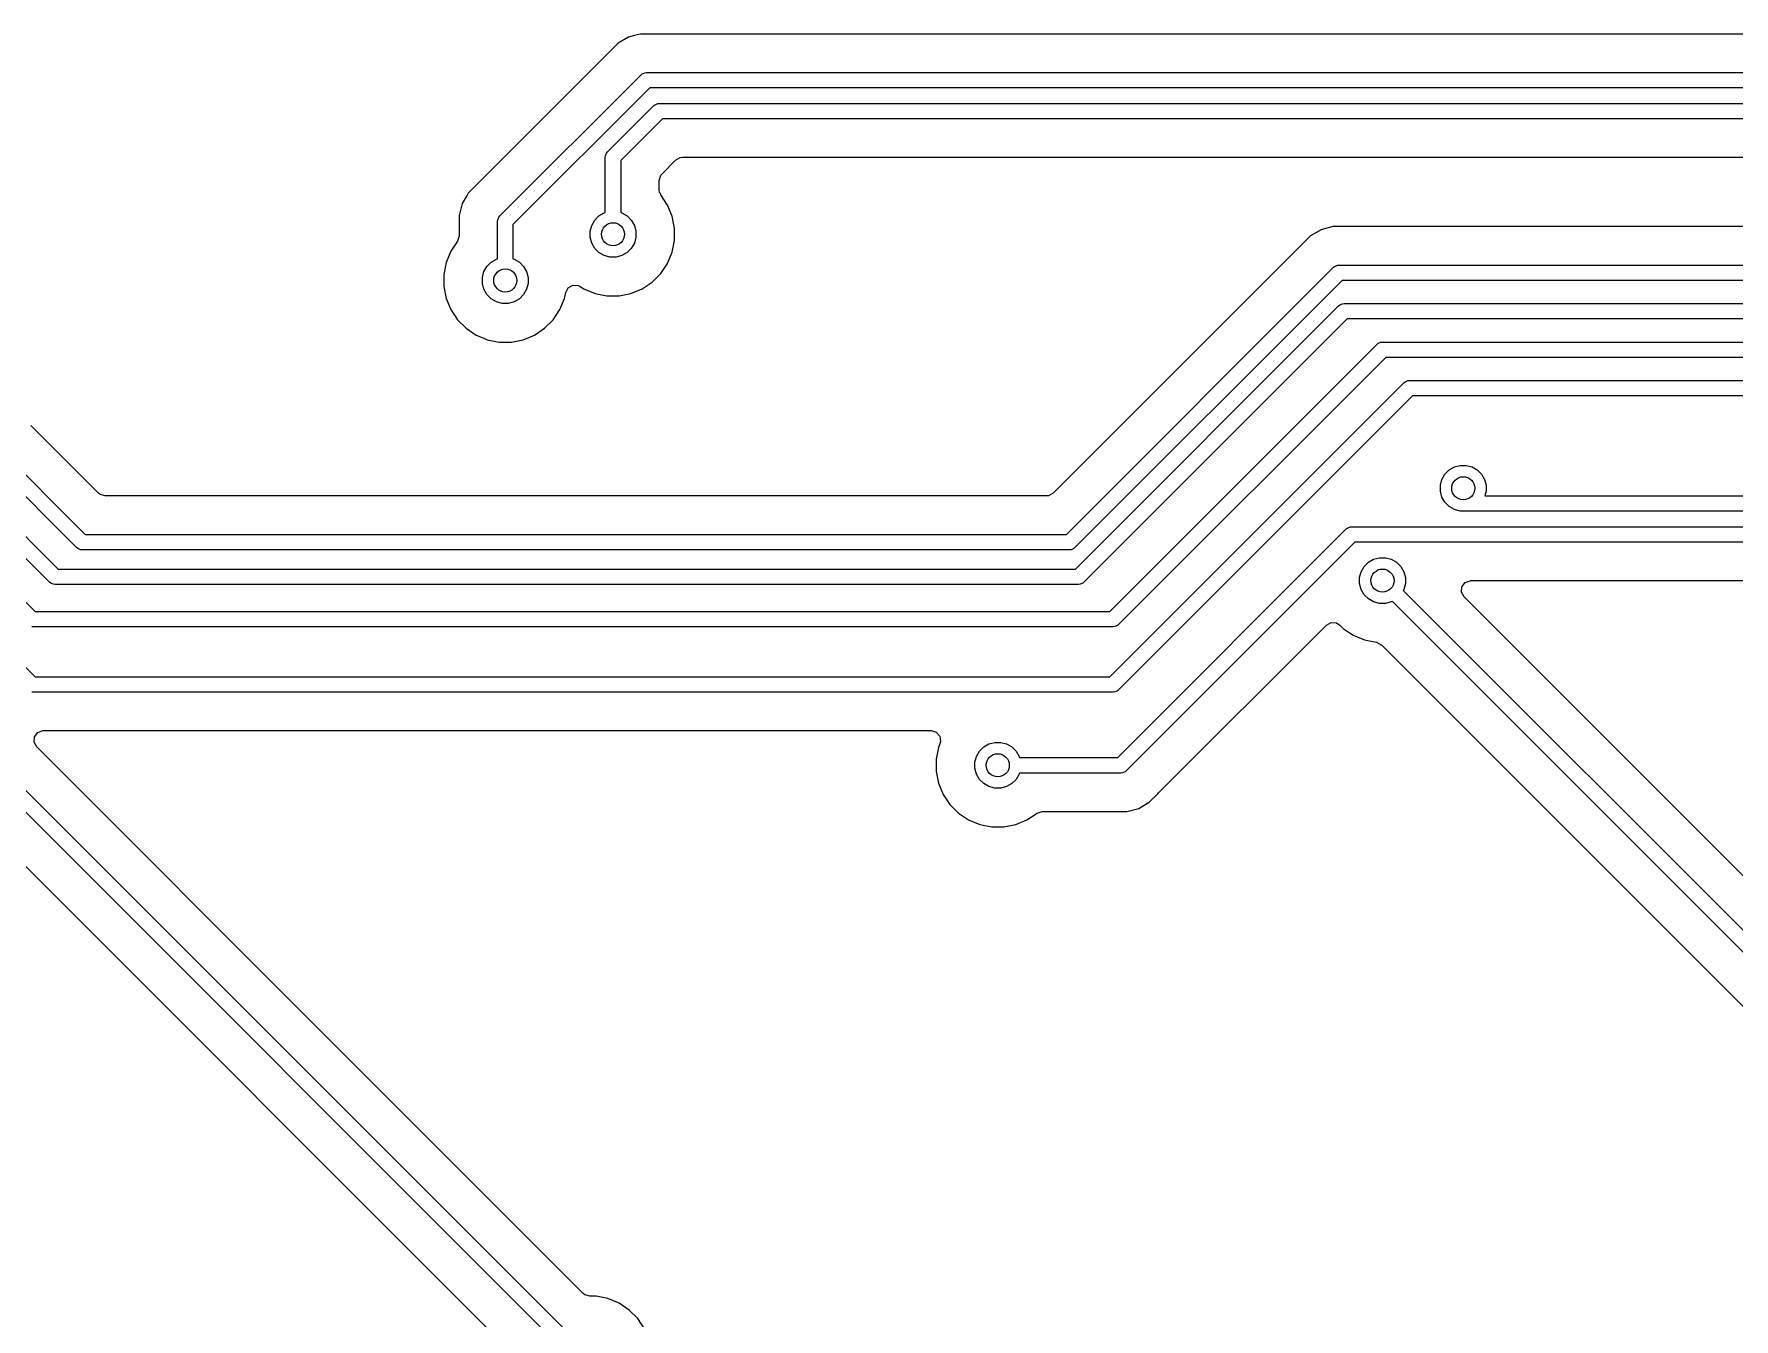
# Model space of a CAD drawing. Extents: x 2.56 to 8.39, y -5.65 to -1.26.
# Drawn here: x 4.527 to 5.396, y -3.055 to -2.398 of the extents above; entities that cross this region are included whole.
import ezdxf

# ---------------------------------------------------------------- set-up
doc = ezdxf.new("R2010")
doc.units = 0
doc.header["$MEASUREMENT"] = 0
doc.layers.add('BLACK', color=7, linetype='CONTINUOUS')

msp = doc.modelspace()

# ---------------------------------------------------------------- linework, layer by layer
at = {"layer": 'BLACK', "linetype": 'CONTINUOUS'}
for p, q in [((4.83083, -2.39915), (4.82544, -2.40226)), ((4.83377, -2.39836), (4.83083, -2.39915)), ((4.83083, -2.39915), (4.83083, -2.39915)), ((4.83523, -2.39797), (4.83377, -2.39836)), ((4.83684, -2.39754), (4.83523, -2.39797)), ((4.83523, -2.39797), (4.83523, -2.39797)), ((5.50758, -2.39754), (4.83684, -2.39754)), ((4.82544, -2.40226), (4.7488, -2.4789)), ((4.82544, -2.40226), (4.82544, -2.40226)), ((4.83717, -2.4184), (4.83777, -2.41791)), ((4.83777, -2.41791), (4.83819, -2.41774)), ((4.83819, -2.41774), (4.83919, -2.41732)), ((4.83919, -2.41732), (4.83996, -2.41724)), ((4.83996, -2.41724), (5.51092, -2.41724)), ((4.76493, -2.49064), (4.83717, -2.4184)), ((4.84159, -2.42512), (4.77165, -2.49505)), ((5.51128, -2.42512), (4.84159, -2.42512)), ((4.82005, -2.45785), (4.84371, -2.43418)), ((4.84371, -2.43418), (4.84431, -2.4337)), ((4.84431, -2.4337), (4.84472, -2.43352)), ((4.84472, -2.43352), (4.84573, -2.43311)), ((4.84573, -2.43311), (4.8465, -2.43303)), ((4.8465, -2.43303), (5.51746, -2.43303)), ((4.84813, -2.44091), (4.82677, -2.46226)), ((5.51782, -2.44091), (4.84813, -2.44091)), ((4.8189, -2.46063), (4.81897, -2.45986)), ((4.8189, -2.48893), (4.8189, -2.46063)), ((4.81897, -2.45986), (4.81956, -2.45844)), ((4.81956, -2.45844), (4.82005, -2.45785)), ((4.85486, -2.46204), (4.85727, -2.46072)), ((4.85727, -2.46072), (4.85831, -2.46061)), ((4.85831, -2.46061), (5.47277, -2.46061)), ((4.82677, -2.46226), (4.82677, -2.48893)), ((4.84648, -2.47244), (4.84725, -2.46981)), ((4.84725, -2.46981), (4.84791, -2.46899)), ((4.84791, -2.46899), (4.85486, -2.46204)), ((4.7488, -2.4789), (4.74822, -2.47991)), ((4.84648, -2.47717), (4.84648, -2.47244)), ((4.84648, -2.47726), (4.84648, -2.47717)), ((4.8465, -2.47733), (4.84648, -2.47726)), ((4.84667, -2.47855), (4.8465, -2.47733)), ((4.84708, -2.47918), (4.84667, -2.47855)), ((4.74569, -2.4843), (4.74407, -2.49031)), ((4.74786, -2.48052), (4.74569, -2.4843)), ((4.74822, -2.47991), (4.74786, -2.48052)), ((4.8473, -2.47989), (4.84708, -2.47918)), ((4.85076, -2.48507), (4.8473, -2.47989)), ((4.85293, -2.49031), (4.85076, -2.48507)), ((4.85076, -2.48507), (4.85076, -2.48507)), ((4.74407, -2.49031), (4.74407, -2.49031)), ((4.74407, -2.49031), (4.74407, -2.49693)), ((4.76378, -2.49342), (4.76386, -2.49265)), ((4.76378, -2.51255), (4.76378, -2.49342)), ((4.76386, -2.49265), (4.76444, -2.49123)), ((4.76444, -2.49123), (4.76493, -2.49064)), ((4.77165, -2.49505), (4.77165, -2.51255)), ((4.81112, -2.49846), (4.81192, -2.49548)), ((4.81192, -2.49548), (4.81346, -2.49281)), ((4.81346, -2.49281), (4.81564, -2.49063)), ((4.81564, -2.49063), (4.81831, -2.48909)), ((4.81831, -2.48909), (4.8189, -2.48893)), ((4.82677, -2.48893), (4.82735, -2.48909)), ((4.82735, -2.48909), (4.83002, -2.49063)), ((4.83002, -2.49063), (4.8322, -2.49281)), ((4.8322, -2.49281), (4.83375, -2.49548)), ((4.83375, -2.49548), (4.83454, -2.49846)), ((4.85314, -2.49081), (4.85293, -2.49031)), ((4.85418, -2.49604), (4.85314, -2.49081)), ((4.85435, -2.4969), (4.85418, -2.49604)), ((5.1911, -2.49604), (5.18948, -2.49647)), ((5.46831, -2.49604), (5.1911, -2.49604)), ((4.74325, -2.50351), (4.73979, -2.50869)), ((4.7433, -2.50344), (4.74325, -2.50351)), ((4.74407, -2.5008), (4.7433, -2.50344)), ((4.74407, -2.49693), (4.74407, -2.49693)), ((4.74407, -2.49693), (4.74407, -2.5008)), ((4.81112, -2.50154), (4.81112, -2.49846)), ((4.81192, -2.50452), (4.81112, -2.50154)), ((4.81346, -2.50719), (4.81192, -2.50452)), ((4.83375, -2.50452), (4.8322, -2.50719)), ((4.83454, -2.50154), (4.83375, -2.50452)), ((4.83454, -2.49846), (4.83454, -2.50154)), ((4.85314, -2.50919), (4.85435, -2.5031)), ((4.85435, -2.5031), (4.85435, -2.4969)), ((4.85435, -2.4969), (4.85435, -2.4969)), ((4.85435, -2.4969), (4.85435, -2.4969)), ((5.17969, -2.50077), (5.17529, -2.50517)), ((5.18508, -2.49765), (5.17969, -2.50077)), ((5.17969, -2.50077), (5.17969, -2.50077)), ((5.18802, -2.49687), (5.18508, -2.49765)), ((5.18508, -2.49765), (5.18508, -2.49765)), ((5.18948, -2.49647), (5.18802, -2.49687)), ((5.18948, -2.49647), (5.18948, -2.49647)), ((4.73979, -2.50869), (4.73741, -2.51443)), ((4.73979, -2.50869), (4.73979, -2.50869)), ((4.76053, -2.51425), (4.7632, -2.51271)), ((4.7632, -2.51271), (4.76378, -2.51255)), ((4.77165, -2.51255), (4.77224, -2.51271)), ((4.77224, -2.51271), (4.77491, -2.51425)), ((4.81564, -2.50937), (4.81346, -2.50719)), ((4.81831, -2.51091), (4.81564, -2.50937)), ((4.82129, -2.51171), (4.81831, -2.51091)), ((4.82438, -2.51171), (4.82129, -2.51171)), ((4.82735, -2.51091), (4.82438, -2.51171)), ((4.83002, -2.50937), (4.82735, -2.51091)), ((4.8322, -2.50719), (4.83002, -2.50937)), ((4.85076, -2.51493), (4.85314, -2.50919)), ((5.17529, -2.50517), (5.04805, -2.63241)), ((4.73741, -2.51443), (4.7362, -2.52052)), ((4.7362, -2.52052), (4.7362, -2.52673)), ((4.73741, -2.51443), (4.73741, -2.51443)), ((4.75601, -2.52208), (4.7568, -2.5191)), ((4.75601, -2.52516), (4.75601, -2.52208)), ((4.7568, -2.5191), (4.75835, -2.51643)), ((4.75835, -2.51643), (4.76053, -2.51425)), ((4.77491, -2.51425), (4.77709, -2.51643)), ((4.77709, -2.51643), (4.77863, -2.5191)), ((4.77863, -2.5191), (4.77943, -2.52208)), ((4.77943, -2.52208), (4.77943, -2.52516)), ((4.84292, -2.52448), (4.84731, -2.52009)), ((4.84731, -2.52009), (4.85076, -2.51493)), ((5.05478, -2.65354), (5.19142, -2.5169)), ((5.19142, -2.5169), (5.19202, -2.51641)), ((5.19202, -2.51641), (5.19244, -2.51624)), ((5.19244, -2.51624), (5.19344, -2.51582)), ((5.19344, -2.51582), (5.19421, -2.51575)), ((5.19421, -2.51575), (6.42328, -2.51575)), ((4.7362, -2.52673), (4.73741, -2.53281)), ((4.7568, -2.52814), (4.75601, -2.52516)), ((4.75835, -2.53081), (4.7568, -2.52814)), ((4.76053, -2.53299), (4.75835, -2.53081)), ((4.77709, -2.53081), (4.77491, -2.53299)), ((4.77863, -2.52814), (4.77709, -2.53081)), ((4.77943, -2.52516), (4.77863, -2.52814)), ((4.79802, -2.53281), (4.79861, -2.52984)), ((4.79861, -2.52984), (4.79989, -2.5274)), ((4.79989, -2.5274), (4.80228, -2.52604)), ((4.80228, -2.52604), (4.80503, -2.52619)), ((4.80503, -2.52619), (4.80611, -2.52673)), ((4.80611, -2.52673), (4.80791, -2.52793)), ((4.80791, -2.52793), (4.80791, -2.52793)), ((4.80791, -2.52793), (4.81364, -2.5303)), ((4.81364, -2.5303), (4.81364, -2.5303)), ((4.81364, -2.5303), (4.81973, -2.53152)), ((4.82594, -2.53152), (4.83203, -2.5303)), ((4.83203, -2.5303), (4.83776, -2.52793)), ((4.83776, -2.52793), (4.84292, -2.52448)), ((5.19584, -2.52362), (5.0592, -2.66026)), ((6.42165, -2.52362), (5.19584, -2.52362)), ((4.73741, -2.53281), (4.73741, -2.53281)), ((4.73741, -2.53281), (4.73979, -2.53855)), ((4.73979, -2.53855), (4.73979, -2.53855)), ((4.73979, -2.53855), (4.74324, -2.54371)), ((4.7632, -2.53453), (4.76053, -2.53299)), ((4.76617, -2.53533), (4.7632, -2.53453)), ((4.76926, -2.53533), (4.76617, -2.53533)), ((4.77224, -2.53453), (4.76926, -2.53533)), ((4.77491, -2.53299), (4.77224, -2.53453)), ((4.7922, -2.54371), (4.79565, -2.53855)), ((4.79565, -2.53855), (4.79802, -2.53281)), ((4.81973, -2.53152), (4.81973, -2.53152)), ((4.81973, -2.53152), (4.81973, -2.53152)), ((4.81973, -2.53152), (4.82594, -2.53152)), ((4.82594, -2.53152), (4.82594, -2.53152)), ((5.05939, -2.67126), (5.19407, -2.53659)), ((5.19407, -2.53659), (5.19466, -2.5361)), ((5.19466, -2.5361), (5.19608, -2.53551)), ((5.19608, -2.53551), (5.19685, -2.53543)), ((5.19685, -2.53543), (6.42064, -2.53543)), ((4.74324, -2.54371), (4.74324, -2.54371)), ((4.74324, -2.54371), (4.74763, -2.5481)), ((4.74763, -2.5481), (4.74763, -2.5481)), ((4.74763, -2.5481), (4.75279, -2.55155)), ((4.78264, -2.55155), (4.78781, -2.5481)), ((4.78781, -2.5481), (4.7922, -2.54371)), ((5.19848, -2.54331), (5.06381, -2.67798)), ((6.419, -2.54331), (5.19848, -2.54331)), ((4.75279, -2.55155), (4.75279, -2.55155)), ((4.75279, -2.55155), (4.75673, -2.55319)), ((4.75673, -2.55319), (4.75852, -2.55393)), ((4.75852, -2.55393), (4.76461, -2.55514)), ((4.76461, -2.55514), (4.76461, -2.55514)), ((4.76461, -2.55514), (4.76461, -2.55514)), ((4.76461, -2.55514), (4.77082, -2.55514)), ((4.77082, -2.55514), (4.77691, -2.55393)), ((4.77082, -2.55514), (4.77082, -2.55514)), ((4.77691, -2.55393), (4.78264, -2.55155)), ((5.07711, -2.69291), (5.21375, -2.55627)), ((5.21375, -2.55627), (5.21435, -2.55578)), ((5.21435, -2.55578), (5.21476, -2.55561)), ((5.21476, -2.55561), (5.21577, -2.55519)), ((5.21577, -2.55519), (5.21654, -2.55512)), ((5.21654, -2.55512), (6.41799, -2.55512)), ((5.21817, -2.56299), (5.08152, -2.69963)), ((6.41636, -2.56299), (5.21817, -2.56299)), ((5.07711, -2.72632), (5.22747, -2.57596)), ((5.23189, -2.58268), (5.08152, -2.73304)), ((5.22747, -2.57596), (5.22807, -2.57547)), ((5.22807, -2.57547), (5.22949, -2.57488)), ((5.22949, -2.57488), (5.23026, -2.5748)), ((5.23026, -2.5748), (6.41535, -2.5748)), ((6.41372, -2.58268), (5.23189, -2.58268)), ((4.55954, -2.63241), (4.52498, -2.59785)), ((4.5484, -2.66026), (4.49717, -2.60904)), ((4.50274, -2.60347), (4.55281, -2.65354)), ((5.24616, -2.62838), (5.24696, -2.6254)), ((5.24696, -2.6254), (5.2485, -2.62273)), ((5.2485, -2.62273), (5.25068, -2.62055)), ((5.25068, -2.62055), (5.25335, -2.61901)), ((5.25335, -2.61901), (5.25633, -2.61821)), ((5.25633, -2.61821), (5.25942, -2.61821)), ((5.25942, -2.61821), (5.26239, -2.61901)), ((5.26239, -2.61901), (5.26506, -2.62055)), ((5.26506, -2.62055), (5.26724, -2.62273)), ((5.26724, -2.62273), (5.26879, -2.6254)), ((5.26879, -2.6254), (5.26958, -2.62838)), ((4.56036, -2.63306), (4.55954, -2.63241)), ((4.563, -2.63384), (4.56036, -2.63306)), ((5.0446, -2.63384), (4.563, -2.63384)), ((5.04564, -2.63373), (5.0446, -2.63384)), ((5.04805, -2.63241), (5.04564, -2.63373)), ((5.24616, -2.63146), (5.24616, -2.62838)), ((5.24696, -2.63444), (5.24616, -2.63146)), ((5.2485, -2.63711), (5.24696, -2.63444)), ((5.26958, -2.63146), (5.26895, -2.63382)), ((5.26895, -2.63382), (5.53052, -2.63382)), ((5.26958, -2.62838), (5.26958, -2.63146)), ((4.53456, -2.67798), (4.49841, -2.64184)), ((4.50328, -2.63557), (4.53897, -2.67126)), ((5.25068, -2.63929), (5.2485, -2.63711)), ((5.25335, -2.64083), (5.25068, -2.63929)), ((5.25633, -2.64163), (5.25335, -2.64083)), ((5.25918, -2.64163), (5.25633, -2.64163)), ((5.2598, -2.64169), (5.25918, -2.64163)), ((5.53215, -2.64169), (5.2598, -2.64169)), ((5.08105, -2.76772), (5.198, -2.65076)), ((5.198, -2.65076), (5.1986, -2.65027)), ((5.1986, -2.65027), (5.20002, -2.64968)), ((5.20002, -2.64968), (5.20079, -2.64961)), ((5.20079, -2.64961), (5.53706, -2.64961)), ((4.54899, -2.66075), (4.5484, -2.66026)), ((4.54941, -2.66093), (4.54899, -2.66075)), ((4.55041, -2.66134), (4.54941, -2.66093)), ((4.55118, -2.66142), (4.55041, -2.66134)), ((5.05641, -2.66142), (4.55118, -2.66142)), ((4.55281, -2.65354), (5.05478, -2.65354)), ((5.05718, -2.66134), (5.05641, -2.66142)), ((5.0586, -2.66075), (5.05718, -2.66134)), ((5.0592, -2.66026), (5.0586, -2.66075)), ((5.20242, -2.65748), (5.08546, -2.77444)), ((5.53869, -2.65748), (5.20242, -2.65748)), ((4.50274, -2.66849), (4.52716, -2.69291)), ((5.20562, -2.67265), (5.20717, -2.66998)), ((5.20717, -2.66998), (5.20935, -2.6678)), ((5.20935, -2.6678), (5.21202, -2.66625)), ((5.21202, -2.66625), (5.21499, -2.66546)), ((5.21499, -2.66546), (5.21808, -2.66546)), ((5.21808, -2.66546), (5.22106, -2.66625)), ((5.22106, -2.66625), (5.22373, -2.6678)), ((5.22373, -2.6678), (5.22591, -2.66998)), ((5.22591, -2.66998), (5.22745, -2.67265)), ((4.53516, -2.67847), (4.53456, -2.67798)), ((4.53658, -2.67906), (4.53516, -2.67847)), ((4.53897, -2.67126), (5.05939, -2.67126)), ((5.06321, -2.67847), (5.06179, -2.67906)), ((5.06381, -2.67798), (5.06321, -2.67847)), ((5.20483, -2.67562), (5.20562, -2.67265)), ((5.20483, -2.67871), (5.20483, -2.67562)), ((5.20562, -2.68169), (5.20483, -2.67871)), ((5.22745, -2.67265), (5.22825, -2.67562)), ((5.22825, -2.67871), (5.22745, -2.68169)), ((5.22825, -2.67562), (5.22825, -2.67871)), ((5.2572, -2.68036), (5.25885, -2.67816)), ((5.25885, -2.67816), (5.26143, -2.6772)), ((5.26143, -2.6772), (5.26178, -2.67719)), ((5.26178, -2.67719), (5.53528, -2.67719)), ((4.53734, -2.67914), (4.53658, -2.67906)), ((5.06102, -2.67914), (4.53734, -2.67914)), ((5.06179, -2.67906), (5.06102, -2.67914)), ((5.20717, -2.68436), (5.20562, -2.68169)), ((5.20935, -2.68654), (5.20717, -2.68436)), ((5.21202, -2.68808), (5.20935, -2.68654)), ((5.22745, -2.68169), (5.22715, -2.68221)), ((5.22715, -2.68221), (5.51718, -2.97224)), ((5.25701, -2.6831), (5.2572, -2.68036)), ((5.25832, -2.68552), (5.25701, -2.6831)), ((5.46163, -2.88883), (5.25832, -2.68552)), ((4.52716, -2.69291), (5.07711, -2.69291)), ((5.21499, -2.68888), (5.21202, -2.68808)), ((5.21808, -2.68888), (5.21499, -2.68888)), ((5.22106, -2.68808), (5.21808, -2.68888)), ((5.22158, -2.68778), (5.22106, -2.68808)), ((5.51046, -2.97666), (5.22158, -2.68778)), ((4.50274, -2.70189), (4.52716, -2.72632)), ((5.07874, -2.70079), (4.52553, -2.70079)), ((5.07951, -2.70071), (5.07874, -2.70079)), ((5.08093, -2.70012), (5.07951, -2.70071)), ((5.08152, -2.69963), (5.08093, -2.70012)), ((5.102, -2.78577), (5.18783, -2.69993)), ((5.18783, -2.69993), (5.19024, -2.69862)), ((5.19024, -2.69862), (5.19299, -2.69881)), ((5.19299, -2.69881), (5.19473, -2.69993)), ((5.19473, -2.69993), (5.19645, -2.70165)), ((5.19645, -2.70165), (5.19645, -2.70165)), ((5.19645, -2.70165), (5.20161, -2.70509)), ((5.20161, -2.70509), (5.20161, -2.70509)), ((5.20161, -2.70509), (5.20734, -2.70747)), ((5.20734, -2.70747), (5.20734, -2.70747)), ((5.20734, -2.70747), (5.20989, -2.70798)), ((5.20989, -2.70798), (5.21346, -2.70869)), ((5.21346, -2.70869), (5.2159, -2.70996)), ((5.2159, -2.70996), (5.21596, -2.71002)), ((5.21596, -2.71002), (5.48933, -2.98339)), ((4.52716, -2.72632), (5.07711, -2.72632)), ((4.79945, -3.07274), (4.46572, -2.739)), ((4.47244, -2.73459), (4.80356, -3.06571)), ((5.07874, -2.73419), (4.52553, -2.73419)), ((5.07951, -2.73412), (5.07874, -2.73419)), ((5.08093, -2.73353), (5.07951, -2.73412)), ((5.08152, -2.73304), (5.08093, -2.73353)), ((4.52663, -2.75982), (4.52683, -2.75707)), ((4.52683, -2.75707), (4.52848, -2.75487)), ((4.52848, -2.75487), (4.53105, -2.75391)), ((4.53105, -2.75391), (4.5314, -2.7539)), ((4.5314, -2.7539), (4.98562, -2.7539)), ((4.98562, -2.7539), (4.98826, -2.75467)), ((4.98826, -2.75467), (4.99006, -2.75675)), ((4.99006, -2.75675), (4.99045, -2.75948)), ((4.52795, -2.76223), (4.52663, -2.75982)), ((4.67381, -2.90809), (4.52795, -2.76223)), ((4.98938, -2.76246), (4.98817, -2.76855)), ((4.99013, -2.76065), (4.98938, -2.76246)), ((4.98938, -2.76246), (4.98938, -2.76246)), ((4.99045, -2.75948), (4.99013, -2.76065)), ((5.00877, -2.76713), (5.01031, -2.76446)), ((5.01031, -2.76446), (5.01249, -2.76228)), ((5.01249, -2.76228), (5.01517, -2.76074)), ((5.01517, -2.76074), (5.01814, -2.75994)), ((5.01814, -2.75994), (5.02123, -2.75994)), ((5.02123, -2.75994), (5.0242, -2.76074)), ((5.0242, -2.76074), (5.02688, -2.76228)), ((5.02688, -2.76228), (5.02906, -2.76446)), ((5.02906, -2.76446), (5.0306, -2.76713)), ((4.98817, -2.76855), (4.98817, -2.77476)), ((5.00798, -2.77011), (5.00877, -2.76713)), ((5.00798, -2.7732), (5.00798, -2.77011)), ((5.00877, -2.77617), (5.00798, -2.7732)), ((5.0306, -2.76713), (5.03075, -2.76772)), ((5.03075, -2.76772), (5.08105, -2.76772)), ((5.08546, -2.77444), (5.08486, -2.77493)), ((4.4775, -2.77866), (4.77914, -3.08029)), ((4.98817, -2.77476), (4.98938, -2.78085)), ((4.98938, -2.78085), (4.98938, -2.78085)), ((4.98938, -2.78085), (4.99176, -2.78658)), ((5.01031, -2.77884), (5.00877, -2.77617)), ((5.01249, -2.78102), (5.01031, -2.77884)), ((5.01517, -2.78257), (5.01249, -2.78102)), ((5.01814, -2.78336), (5.01517, -2.78257)), ((5.02123, -2.78336), (5.01814, -2.78336)), ((5.0242, -2.78257), (5.02123, -2.78336)), ((5.02688, -2.78102), (5.0242, -2.78257)), ((5.02906, -2.77884), (5.02688, -2.78102)), ((5.0306, -2.77617), (5.02906, -2.77884)), ((5.03075, -2.77559), (5.0306, -2.77617)), ((5.08268, -2.77559), (5.03075, -2.77559)), ((5.08345, -2.77551), (5.08268, -2.77559)), ((5.08486, -2.77493), (5.08345, -2.77551)), ((4.99176, -2.78658), (4.99176, -2.78658)), ((4.99176, -2.78658), (4.99521, -2.79174)), ((4.99521, -2.79174), (4.99521, -2.79174)), ((4.99521, -2.79174), (4.99959, -2.79613)), ((5.09378, -2.79254), (5.09719, -2.79057)), ((5.09719, -2.79057), (5.1016, -2.78617)), ((5.1016, -2.78617), (5.102, -2.78577)), ((5.1016, -2.78617), (5.1016, -2.78617)), ((5.102, -2.78577), (5.102, -2.78577)), ((4.99959, -2.79613), (4.99959, -2.79613)), ((4.99959, -2.79613), (5.00476, -2.79958)), ((5.00476, -2.79958), (5.00476, -2.79958)), ((5.00476, -2.79958), (5.01049, -2.80196)), ((5.02888, -2.80196), (5.03461, -2.79958)), ((5.03461, -2.79958), (5.0398, -2.79612)), ((5.03461, -2.79958), (5.03461, -2.79958)), ((5.0398, -2.79612), (5.04242, -2.7953)), ((5.04242, -2.7953), (5.04251, -2.7953)), ((5.04251, -2.7953), (5.07926, -2.7953)), ((5.07926, -2.7953), (5.07927, -2.7953)), ((5.07927, -2.7953), (5.07956, -2.7953)), ((5.07956, -2.7953), (5.08579, -2.7953)), ((5.08579, -2.7953), (5.0918, -2.79368)), ((5.08579, -2.7953), (5.08579, -2.7953)), ((5.0918, -2.79368), (5.09378, -2.79254)), ((5.01049, -2.80196), (5.01049, -2.80196)), ((5.01049, -2.80196), (5.01658, -2.80317)), ((5.01658, -2.80317), (5.01658, -2.80317)), ((5.01658, -2.80317), (5.01658, -2.80317)), ((5.01658, -2.80317), (5.02279, -2.80317)), ((5.02279, -2.80317), (5.02888, -2.80196)), ((5.02279, -2.80317), (5.02279, -2.80317)), ((4.80758, -3.04186), (4.67381, -2.90809)), ((4.80839, -3.04251), (4.80758, -3.04186)), ((4.81103, -3.04329), (4.80839, -3.04251)), ((4.81413, -3.04329), (4.81103, -3.04329)), ((4.82022, -3.0445), (4.81413, -3.04329)), ((4.81413, -3.04329), (4.81413, -3.04329)), ((4.82595, -3.04687), (4.82022, -3.0445)), ((4.82022, -3.0445), (4.82022, -3.0445)), ((4.83111, -3.05032), (4.82595, -3.04687)), ((4.82595, -3.04687), (4.82595, -3.04687)), ((4.8355, -3.05471), (4.83111, -3.05032)), ((4.83111, -3.05032), (4.83111, -3.05032)), ((4.83895, -3.05987), (4.8355, -3.05471)), ((4.8355, -3.05471), (4.8355, -3.05471))]:
    msp.add_line(p, q, dxfattribs=at)
at = {"layer": 'BLACK'}
for centre in [(4.82283, -2.5), (4.76772, -2.52362), (5.25787, -2.62992), (5.21654, -2.67717), (5.01969, -2.77165)]:
    msp.add_circle(centre, 0.00591, dxfattribs=at)

doc.saveas('drawing.dxf')
